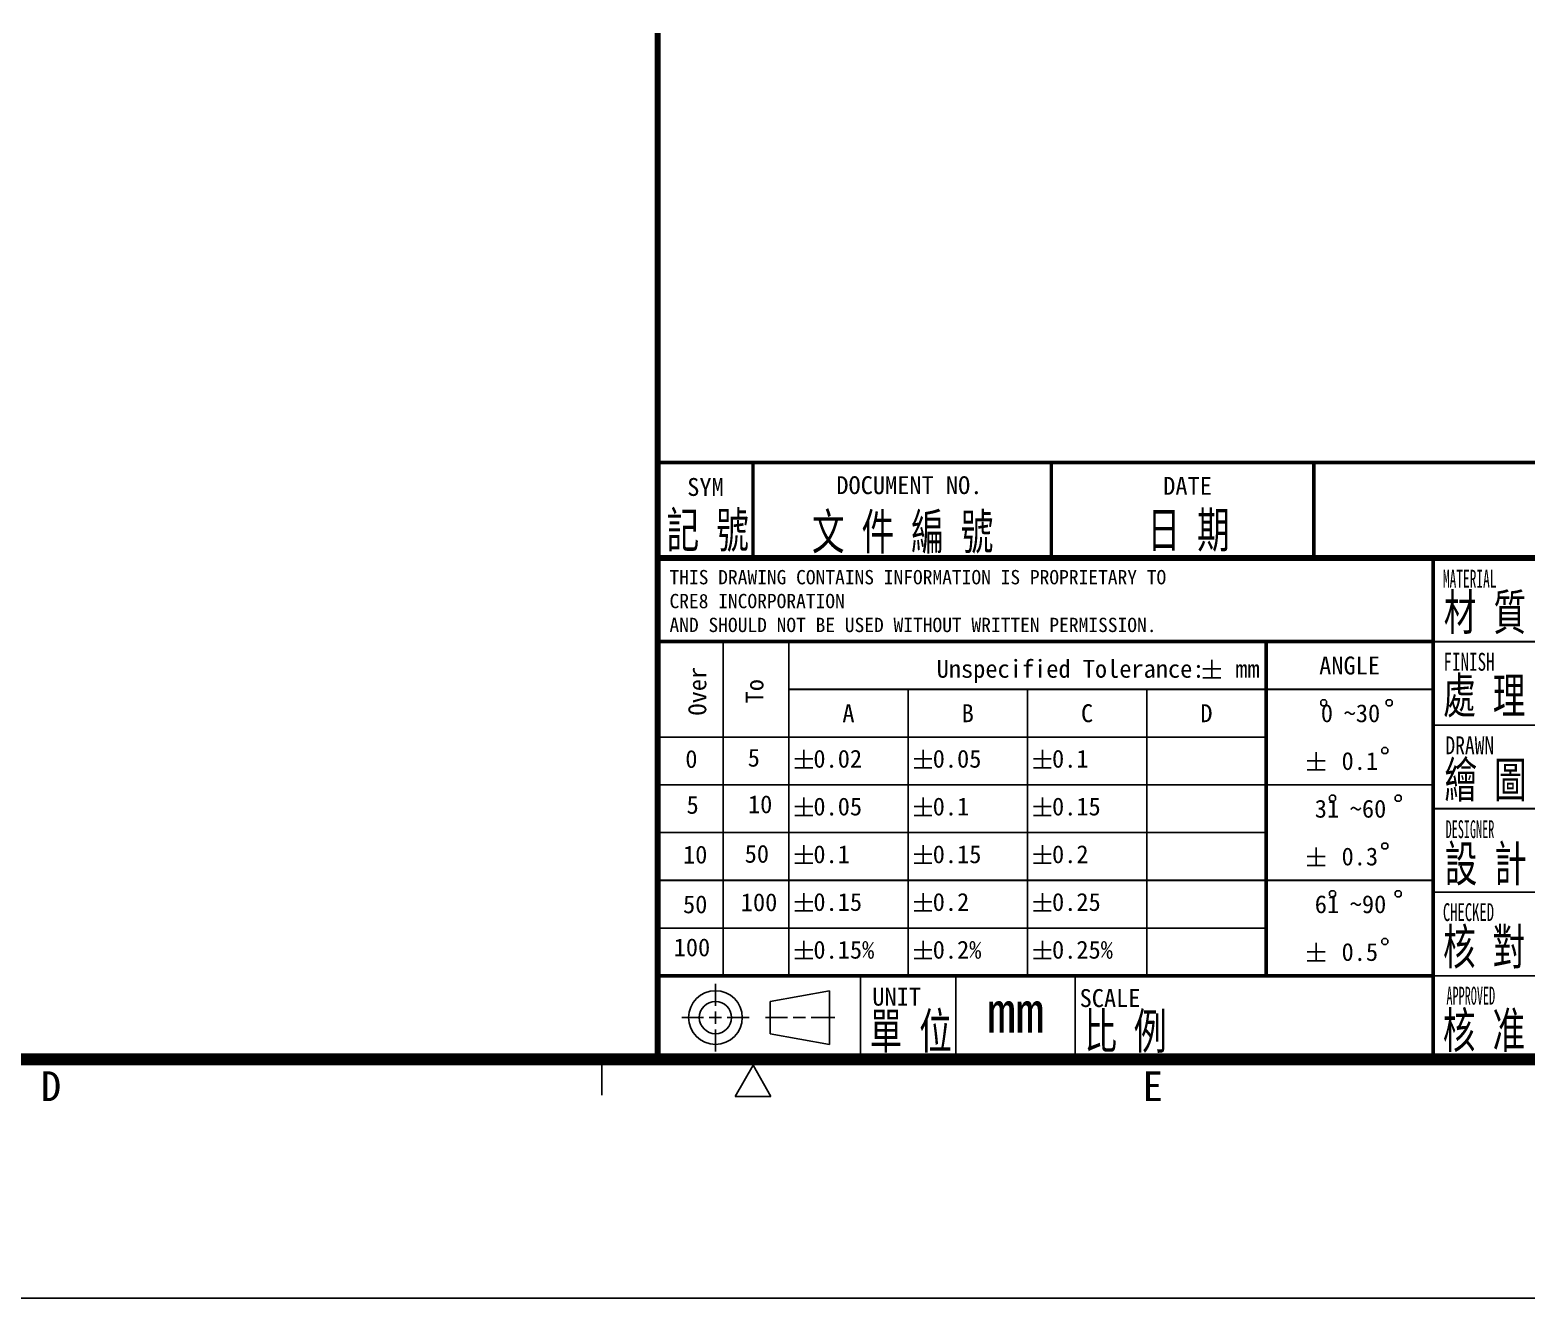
# Model space of a CAD drawing. Header units: millimetres. Extents: x 0 to 594, y 0 to 420.
# Drawn here: x 341.4 to 466.8, y 0 to 106.3 of the extents above; entities that cross this region are included whole.
import ezdxf

# ---------------------------------------------------------------- set-up
doc = ezdxf.new("R2010")
doc.units = ezdxf.units.MM
doc.header["$LTSCALE"] = 32.67
doc.layers.get('0').update_dxf_attribs({"linetype": 'CONTINUOUS'})
doc.styles.add('TEXTSTYLE_2', font='txt', dxfattribs={"width": 0.8})
doc.styles.add('TEXTSTYLE_3', font='txt', dxfattribs={"width": 0.5})
doc.styles.add('TEXTSTYLE_4', font='txt', dxfattribs={"width": 0.6})
doc.styles.add('TEXTSTYLE_5', font='txt', dxfattribs={"width": 0.7})
doc.styles.add('TEXTSTYLE_6', font='txt', dxfattribs={"width": 0.55})

msp = doc.modelspace()

# ---------------------------------------------------------------- linework, layer by layer
at = {"color": 4, "linetype": 'CONTINUOUS'}
for p, q in [((439.712, 52.724), (441.211, 52.724)), ((440.461, 53.474), (440.461, 51.974)), ((439.712, 51.974), (441.211, 51.974)), ((405.5, 45.187), (407, 45.187)), ((406.25, 45.938), (406.25, 44.438)), ((415.5, 45.187), (417, 45.187)), ((416.25, 45.938), (416.25, 44.438)), ((425.5, 45.187), (427, 45.187)), ((426.25, 45.938), (426.25, 44.438)), ((449.203, 45.75), (449.203, 44.25)), ((405.5, 44.438), (407, 44.438)), ((415.5, 44.438), (417, 44.438)), ((425.5, 44.438), (427, 44.438)), ((448.453, 45), (449.953, 45)), ((448.453, 44.25), (449.953, 44.25)), ((406.25, 41.937), (406.25, 40.437)), ((416.25, 41.937), (416.25, 40.437)), ((426.25, 41.937), (426.25, 40.437)), ((405.5, 41.188), (407, 41.188)), ((405.5, 40.437), (407, 40.437)), ((415.5, 41.188), (417, 41.188)), ((415.5, 40.437), (417, 40.437)), ((425.5, 41.188), (427, 41.188)), ((425.5, 40.437), (427, 40.437)), ((406.25, 37.937), (406.25, 36.437)), ((416.25, 37.937), (416.25, 36.437)), ((426.25, 37.937), (426.25, 36.437)), ((449.203, 37.75), (449.203, 36.25)), ((405.5, 37.188), (407, 37.188)), ((405.5, 36.437), (407, 36.437)), ((415.5, 37.188), (417, 37.188)), ((415.5, 36.437), (417, 36.437)), ((425.5, 37.188), (427, 37.188)), ((425.5, 36.437), (427, 36.437)), ((448.453, 37), (449.953, 37)), ((448.453, 36.25), (449.953, 36.25)), ((406.25, 33.938), (406.25, 32.438)), ((416.25, 33.938), (416.25, 32.438)), ((426.25, 33.938), (426.25, 32.438)), ((405.5, 33.188), (407, 33.188)), ((415.5, 33.188), (417, 33.188)), ((425.5, 33.188), (427, 33.188)), ((405.5, 32.438), (407, 32.438)), ((415.5, 32.438), (417, 32.438)), ((425.5, 32.438), (427, 32.438)), ((405.5, 29.188), (407, 29.188)), ((406.25, 29.938), (406.25, 28.438)), ((415.5, 29.188), (417, 29.188)), ((416.25, 29.938), (416.25, 28.438)), ((425.5, 29.188), (427, 29.188)), ((426.25, 29.938), (426.25, 28.438)), ((448.453, 29), (449.953, 29)), ((449.203, 29.75), (449.203, 28.25)), ((405.5, 28.438), (407, 28.438)), ((415.5, 28.438), (417, 28.438)), ((425.5, 28.438), (427, 28.438)), ((448.453, 28.25), (449.953, 28.25))]:
    msp.add_line(p, q, dxfattribs=at)
at = {"color": 7, "linetype": 'CONTINUOUS'}
for p, q in [((499, 48), (459, 48)), ((419, 27), (419, 20)), ((403.45, 24.85), (408.4, 25.75)), ((408.4, 25.75), (408.4, 21.25)), ((403.45, 22.15), (403.45, 24.85)), ((408.4, 21.25), (403.45, 22.15)), ((402, 19.5), (400.5, 16.902)), ((403.5, 16.902), (402, 19.5)), ((400.5, 16.902), (403.5, 16.902))]:
    msp.add_line(p, q, dxfattribs=at)
at = {"color": 9, "linetype": 'CONTINUOUS'}
for p, q in [((411, 27), (411, 20)), ((429, 27), (429, 20)), ((594, 0), (0, 0))]:
    msp.add_line(p, q, dxfattribs=at)
at = {"color": 1, "linetype": 'CONTINUOUS'}
for p, q in [((398.85, 26.329), (398.85, 24.488)), ((398.85, 24.018), (398.85, 22.982)), ((397.862, 23.5), (396.021, 23.5)), ((399.368, 23.5), (398.332, 23.5)), ((401.679, 23.5), (399.838, 23.5)), ((404.891, 23.5), (403.051, 23.5)), ((406.397, 23.5), (405.362, 23.5)), ((408.85, 23.5), (406.868, 23.5)), ((398.85, 22.512), (398.85, 20.671))]:
    msp.add_line(p, q, dxfattribs=at)
at = {"color": 2, "linetype": 'CONTINUOUS'}
msp.add_line((389.333, 17), (389.333, 20), dxfattribs=at)
at = {"color": 7, "linetype": 'CONTINUOUS'}
for points, const_width in [([(394, 20), (394, 106)], 0.5), ([(394, 70), (574, 70)], 0.3), ([(402, 70), (402, 62)], 0.3), ([(427, 70), (427, 62)], 0.3), ([(449, 70), (449, 62)], 0.3), ([(394, 62), (574, 62)], 0.5), ([(459, 62), (459, 20)], 0.3), ([(394, 55), (459, 55)], 0.3), ([(445, 27), (445, 55)], 0.3), ([(394, 27), (459, 27)], 0.3), ([(574, 20), (20, 20)], 1)]:
    msp.add_lwpolyline(points, dxfattribs=dict(at, const_width=const_width))
at = {"color": 9, "linetype": 'CONTINUOUS', "const_width": 0.15}
for points in [[(399.499, 27), (399.499, 55)], [(405, 27), (405, 55)], [(459, 55), (499, 55)], [(405, 51), (459, 51)], [(415, 27), (415, 51)], [(425, 27), (425, 51)], [(435, 27), (435, 51)], [(394, 47), (445, 47)], [(394, 43), (459, 43)], [(459, 41), (499, 41)], [(394, 39), (445, 39)], [(394, 35), (459, 35)], [(459, 34), (499, 34)], [(394, 31), (445, 31)], [(459, 27), (499, 27)]]:
    msp.add_lwpolyline(points, dxfattribs=at)
at = {"color": 4, "linetype": 'CONTINUOUS'}
for points in [[(449.578, 50), (449.578, 49.75), (449.703, 49.625), (449.953, 49.625), (450.078, 49.75), (450.078, 50), (449.953, 50.125), (449.703, 50.125), (449.578, 50)], [(455.078, 50), (455.078, 49.75), (455.203, 49.625), (455.453, 49.625), (455.578, 49.75), (455.578, 50), (455.453, 50.125), (455.203, 50.125), (455.078, 50)], [(454.703, 46), (454.703, 45.75), (454.828, 45.625), (455.078, 45.625), (455.203, 45.75), (455.203, 46), (455.078, 46.125), (454.828, 46.125), (454.703, 46)], [(450.328, 42), (450.328, 41.75), (450.453, 41.625), (450.703, 41.625), (450.828, 41.75), (450.828, 42), (450.703, 42.125), (450.453, 42.125), (450.328, 42)], [(455.828, 42), (455.828, 41.75), (455.953, 41.625), (456.203, 41.625), (456.328, 41.75), (456.328, 42), (456.203, 42.125), (455.953, 42.125), (455.828, 42)], [(454.703, 38), (454.703, 37.75), (454.828, 37.625), (455.078, 37.625), (455.203, 37.75), (455.203, 38), (455.078, 38.125), (454.828, 38.125), (454.703, 38)], [(450.328, 34), (450.328, 33.75), (450.453, 33.625), (450.703, 33.625), (450.828, 33.75), (450.828, 34), (450.703, 34.125), (450.453, 34.125), (450.328, 34)], [(455.828, 34), (455.828, 33.75), (455.953, 33.625), (456.203, 33.625), (456.328, 33.75), (456.328, 34), (456.203, 34.125), (455.953, 34.125), (455.828, 34)], [(454.703, 30), (454.703, 29.75), (454.828, 29.625), (455.078, 29.625), (455.203, 29.75), (455.203, 30), (455.078, 30.125), (454.828, 30.125), (454.703, 30)]]:
    msp.add_lwpolyline(points, dxfattribs=at)
at = {"color": 7, "linetype": 'CONTINUOUS'}
for radius in [2.25, 1.35]:
    msp.add_circle((398.85, 23.5), radius, dxfattribs=at)

# ---------------------------------------------------------------- texts
at = {"color": 4, "linetype": 'CONTINUOUS', "line_spacing_factor": 0.9}
for s, insert, char_height, width, attachment_point in [('SYM', (398.018, 68.707), 1.5, 4.5, 2), ('DOCUMENT NO.', (415.106, 68.859), 1.5, 18, 2), ('DATE', (438.421, 68.8), 1.5, 6, 2), ('THIS DRAWING CONTAINS INFORMATION IS PROPRIETARY TO', (395, 61), 1.2, 61.2, 1), ('CRE8 INCORPORATION', (395, 59), 1.2, 21.6, 1), ('AND SHOULD NOT BE USED WITHOUT WRITTEN PERMISSION.', (395, 57), 1.2, 60, 1), ('Unspecified Tolerance: {\\Ftxt.shx;\\W1.166667;\\H1.500000; }mm', (444.461, 53.474), 1.5, 39.25, 3), ('ANGLE', (452, 53.75), 1.5, 7.5, 2), ('A', (410, 49.75), 1.5, 1.5, 2), ('B', (420, 49.75), 1.5, 1.5, 2), ('C', (430, 49.75), 1.5, 1.5, 2), ('D', (440, 49.75), 1.5, 1.5, 2), ('0{\\Ftxt.shx;\\W0.666667;\\H1.500000; }~30{\\Ftxt.shx;\\W0.666667;\\H1.500000; }', (452.078, 49.75), 1.5, 8, 2), ('0', (396.834, 45.92), 1.5, 1.5, 2), ('5', (402.068, 46.026), 1.5, 1.5, 2), ('{\\Ftxt.shx;\\W1.166667;\\H1.500000; }0.02', (405.5, 45.938), 1.5, 7.75, 1), ('{\\Ftxt.shx;\\W1.166667;\\H1.500000; }0.05', (415.5, 45.938), 1.5, 7.75, 1), ('{\\Ftxt.shx;\\W1.166667;\\H1.500000; }0.1', (425.5, 45.938), 1.5, 6.25, 1), ('{\\Ftxt.shx;\\W1.166667;\\H1.500000; }0.1{\\Ftxt.shx;\\W0.666667;\\H1.500000; }', (452.078, 45.75), 1.5, 7.25, 2), ('5', (396.941, 42.074), 1.5, 1.5, 2), ('10', (402.599, 42.123), 1.5, 3, 2), ('{\\Ftxt.shx;\\W1.166667;\\H1.500000; }0.05', (405.5, 41.937), 1.5, 7.75, 1), ('{\\Ftxt.shx;\\W1.166667;\\H1.500000; }0.1', (415.5, 41.937), 1.5, 6.25, 1), ('{\\Ftxt.shx;\\W1.166667;\\H1.500000; }0.15', (425.5, 41.937), 1.5, 7.75, 1), ('31{\\Ftxt.shx;\\W0.666667;\\H1.500000; }~60{\\Ftxt.shx;\\W0.666667;\\H1.500000; }', (452.078, 41.75), 1.5, 9.5, 2), ('10', (397.155, 37.908), 1.5, 3, 2), ('50', (402.322, 37.973), 1.5, 3, 2), ('{\\Ftxt.shx;\\W1.166667;\\H1.500000; }0.1', (405.5, 37.937), 1.5, 6.25, 1), ('{\\Ftxt.shx;\\W1.166667;\\H1.500000; }0.15', (415.5, 37.937), 1.5, 7.75, 1), ('{\\Ftxt.shx;\\W1.166667;\\H1.500000; }0.2', (425.5, 37.937), 1.5, 6.25, 1), ('{\\Ftxt.shx;\\W1.166667;\\H1.500000; }0.3{\\Ftxt.shx;\\W0.666667;\\H1.500000; }', (452.078, 37.75), 1.5, 7.25, 2), ('100', (402.506, 33.916), 1.5, 4.5, 2), ('{\\Ftxt.shx;\\W1.166667;\\H1.500000; }0.15', (405.5, 33.938), 1.5, 7.75, 1), ('{\\Ftxt.shx;\\W1.166667;\\H1.500000; }0.2', (415.5, 33.938), 1.5, 6.25, 1), ('{\\Ftxt.shx;\\W1.166667;\\H1.500000; }0.25', (425.5, 33.938), 1.5, 7.75, 1), ('50', (397.155, 33.742), 1.5, 3, 2), ('61{\\Ftxt.shx;\\W0.666667;\\H1.500000; }~90{\\Ftxt.shx;\\W0.666667;\\H1.500000; }', (452.078, 33.75), 1.5, 9.5, 2), ('100', (396.882, 30.136), 1.5, 4.5, 2), ('{\\Ftxt.shx;\\W1.166667;\\H1.500000; }0.15%', (405.5, 29.938), 1.5, 9.25, 1), ('{\\Ftxt.shx;\\W1.166667;\\H1.500000; }0.2%', (415.5, 29.938), 1.5, 7.75, 1), ('{\\Ftxt.shx;\\W1.166667;\\H1.500000; }0.25%', (425.5, 29.938), 1.5, 9.25, 1), ('{\\Ftxt.shx;\\W1.166667;\\H1.500000; }0.5{\\Ftxt.shx;\\W0.666667;\\H1.500000; }', (452.078, 29.75), 1.5, 7.25, 2), ('UNIT', (412, 26), 1.5, 6, 1), ('SCALE', (429.372, 25.885), 1.5, 7.5, 1), ('mm', (424, 25.75), 3.5, 7, 2)]:
    msp.add_mtext(s, dxfattribs=dict(at, insert=insert, char_height=char_height, width=width, attachment_point=attachment_point))
at = {"color": 4, "linetype": 'CONTINUOUS', "attachment_point": 1, "line_spacing_factor": 0.9}
for s, insert, char_height, width, style in [('記 號', (394.759, 65.847), 3, 16.275, 'TEXTSTYLE_5'), ('文 件 編 號', (406.939, 65.71), 3, 34.95, 'TEXTSTYLE_5'), ('日 期', (435.064, 65.87), 3, 16.275, 'TEXTSTYLE_5'), ('MATERIAL', (459.821, 61.017), 1.5, 6.6, 'TEXTSTYLE_6'), ('材 質', (459.897, 58.968), 3, 16.275, 'TEXTSTYLE_5'), ('FINISH', (459.868, 54.061), 1.5, 6.3, 'TEXTSTYLE_5'), ('處 理', (459.844, 51.995), 3, 16.275, 'TEXTSTYLE_5'), ('DRAWN', (460.033, 47.063), 1.5, 6, 'TEXTSTYLE_2'), ('繪 圖', (459.952, 44.932), 3, 16.275, 'TEXTSTYLE_5'), ('DESIGNER', (460.048, 40.033), 1.5, 6, 'TEXTSTYLE_3'), ('設 計', (459.967, 37.895), 3, 16.275, 'TEXTSTYLE_5'), ('CHECKED', (459.82, 33.086), 1.5, 6.3, 'TEXTSTYLE_4'), ('核 對', (459.831, 30.939), 3, 16.275, 'TEXTSTYLE_5'), ('APPROVED', (460.117, 26.086), 1.5, 6, 'TEXTSTYLE_3'), ('單 位', (411.774, 23.877), 3, 16.275, 'TEXTSTYLE_5'), ('比 例', (429.774, 23.877), 3, 16.275, 'TEXTSTYLE_5'), ('核 准', (459.818, 23.949), 3, 16.275, 'TEXTSTYLE_5')]:
    msp.add_mtext(s, dxfattribs=dict(at, insert=insert, char_height=char_height, width=width, style=style))
at = {"color": 4, "linetype": 'CONTINUOUS', "char_height": 1.5, "attachment_point": 2, "rotation": 90, "line_spacing_factor": 0.9}
for s, insert, width in [('Over', (396.586, 50.844), 6), ('To', (401.375, 50.844), 3)]:
    msp.add_mtext(s, dxfattribs=dict(at, insert=insert, width=width))
at = {"color": 2, "linetype": 'CONTINUOUS', "char_height": 2.5, "width": 2.5, "attachment_point": 2, "line_spacing_factor": 0.9}
for s, insert in [('D', (343.167, 19)), ('E', (435.5, 19))]:
    msp.add_mtext(s, dxfattribs=dict(at, insert=insert))

doc.saveas('drawing.dxf')
